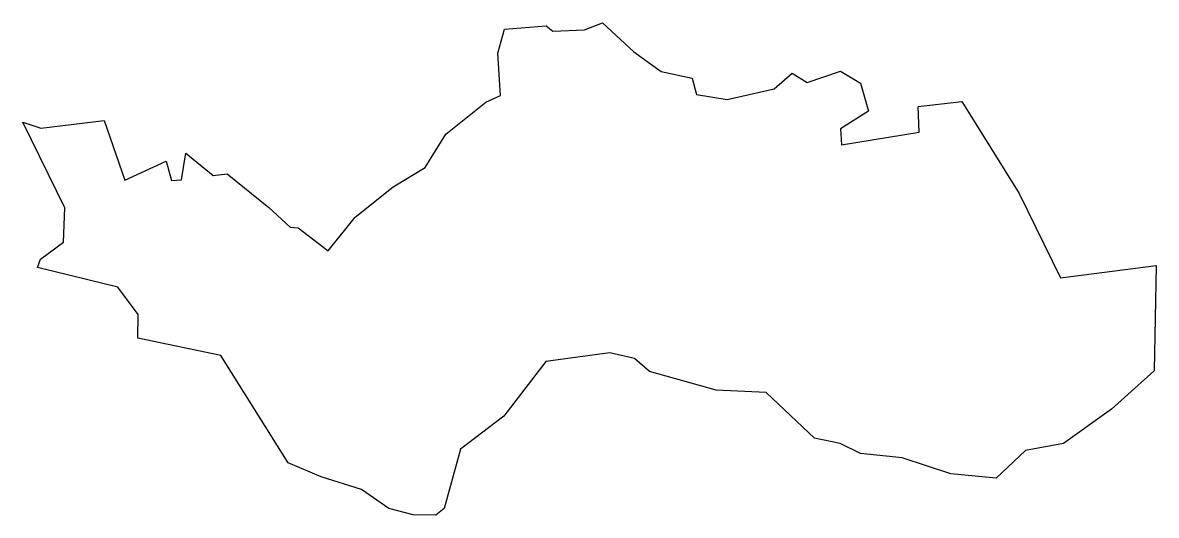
# Model space of a CAD drawing. Header units: metres. Extents: x 0 to 561379, y 0 to 4092696.
# Drawn here: x 73.3072 to 73.33497, y 16.88562 to 16.89768 of the extents above; entities outside this region: 8.
import ezdxf

# ---------------------------------------------------------------- set-up
doc = ezdxf.new("R2010")
doc.units = ezdxf.units.M
doc.header["$MEASUREMENT"] = 0
doc.layers.add('village', color=3, linetype='Continuous')
doc.layers.add('VILLAGE NAME', color=250, linetype='Continuous')
doc.styles.get("Standard").update_dxf_attribs({"font": 'calibri.ttf'})

msp = doc.modelspace()

# ---------------------------------------------------------------- linework, layer by layer
at = {"layer": 'village', "color": 4}
msp.add_polyline3d([(73.327258, 16.894689, 0), (73.329161, 16.895, 0), (73.329133, 16.895622, 0), (73.330209, 16.895747, 0), (73.331614, 16.893495, 0), (73.332625, 16.891432, 0), (73.33497, 16.891728, 0), (73.334918, 16.889153, 0), (73.333871, 16.888215, 0), (73.332693, 16.887372, 0), (73.331762, 16.887199, 0), (73.33105, 16.886522, 0), (73.329938, 16.886631, 0), (73.328743, 16.887021, 0), (73.327726, 16.887126, 0), (73.327227, 16.88737, 0), (73.326598, 16.887506, 0), (73.325413, 16.888623, 0), (73.324187, 16.888676, 0), (73.322556, 16.889134, 0), (73.322187, 16.889456, 0), (73.321583, 16.88959, 0), (73.320015, 16.889378, 0), (73.318984, 16.888044, 0), (73.317921, 16.887234, 0), (73.317527, 16.885785, 0), (73.317319, 16.885615, 0), (73.316762, 16.885624, 0), (73.316164, 16.88578, 0), (73.315502, 16.88625, 0), (73.314511, 16.886554, 0), (73.313698, 16.886897, 0), (73.312049, 16.889532, 0), (73.310016, 16.889955, 0), (73.31003, 16.890536, 0), (73.309526, 16.891203, 0), (73.307559, 16.891682, 0), (73.307637, 16.891883, 0), (73.308196, 16.892302, 0), (73.308232, 16.893145, 0), (73.307198, 16.895245, 0), (73.30764, 16.895093, 0), (73.309197, 16.895284, 0), (73.309703, 16.89382, 0), (73.310709, 16.894283, 0), (73.310841, 16.893812, 0), (73.31109, 16.893828, 0), (73.311191, 16.894479, 0), (73.311865, 16.893933, 0), (73.312205, 16.893973, 0), (73.313231, 16.893152, 0), (73.31375, 16.892668, 0), (73.313947, 16.892656, 0), (73.314682, 16.892091, 0), (73.315343, 16.892915, 0), (73.316276, 16.893661, 0), (73.31706, 16.894134, 0), (73.317563, 16.894944, 0), (73.318544, 16.895734, 0), (73.318907, 16.895896, 0), (73.318842, 16.896932, 0), (73.318999, 16.897517, 0), (73.32002, 16.8976, 0), (73.320187, 16.897469, 0), (73.320958, 16.897506, 0), (73.321401, 16.897677, 0), (73.322173, 16.896961, 0), (73.322843, 16.896482, 0), (73.323597, 16.896315, 0), (73.323708, 16.895919, 0), (73.324458, 16.895793, 0), (73.325608, 16.896054, 0), (73.326053, 16.896443, 0), (73.326416, 16.896211, 0), (73.327236, 16.896493, 0), (73.327722, 16.8962, 0), (73.327922, 16.895507, 0), (73.327233, 16.895082, 0)], close=True, dxfattribs=at)
at = {"layer": 'village', "color": 1}
msp.add_polyline3d([(73.327258, 16.894689, 0), (73.329161, 16.895, 0), (73.329133, 16.895622, 0), (73.330209, 16.895747, 0), (73.331614, 16.893495, 0), (73.332625, 16.891432, 0), (73.33497, 16.891728, 0), (73.334918, 16.889153, 0), (73.333871, 16.888215, 0), (73.332693, 16.887372, 0), (73.331762, 16.887199, 0), (73.33105, 16.886522, 0), (73.329938, 16.886631, 0), (73.328743, 16.887021, 0), (73.327726, 16.887126, 0), (73.327227, 16.88737, 0), (73.326598, 16.887506, 0), (73.325413, 16.888623, 0), (73.324187, 16.888676, 0), (73.322556, 16.889134, 0), (73.322187, 16.889456, 0), (73.321583, 16.88959, 0), (73.320015, 16.889378, 0), (73.318984, 16.888044, 0), (73.317921, 16.887234, 0), (73.317527, 16.885785, 0), (73.317319, 16.885615, 0), (73.316762, 16.885624, 0), (73.316164, 16.88578, 0), (73.315502, 16.88625, 0), (73.314511, 16.886554, 0), (73.313698, 16.886897, 0), (73.312049, 16.889532, 0), (73.310016, 16.889955, 0), (73.31003, 16.890536, 0), (73.309526, 16.891203, 0), (73.307559, 16.891682, 0), (73.307637, 16.891883, 0), (73.308196, 16.892302, 0), (73.308232, 16.893145, 0), (73.307198, 16.895245, 0), (73.30764, 16.895093, 0), (73.309197, 16.895284, 0), (73.309703, 16.89382, 0), (73.310709, 16.894283, 0), (73.310841, 16.893812, 0), (73.31109, 16.893828, 0), (73.311191, 16.894479, 0), (73.311865, 16.893933, 0), (73.312205, 16.893973, 0), (73.313231, 16.893152, 0), (73.31375, 16.892668, 0), (73.313947, 16.892656, 0), (73.314682, 16.892091, 0), (73.315343, 16.892915, 0), (73.316276, 16.893661, 0), (73.31706, 16.894134, 0), (73.317563, 16.894944, 0), (73.318544, 16.895734, 0), (73.318907, 16.895896, 0), (73.318842, 16.896932, 0), (73.318999, 16.897517, 0), (73.32002, 16.8976, 0), (73.320187, 16.897469, 0), (73.320958, 16.897506, 0), (73.321401, 16.897677, 0), (73.322173, 16.896961, 0), (73.322843, 16.896482, 0), (73.323597, 16.896315, 0), (73.323708, 16.895919, 0), (73.324458, 16.895793, 0), (73.325608, 16.896054, 0), (73.326053, 16.896443, 0), (73.326416, 16.896211, 0), (73.327236, 16.896493, 0), (73.327722, 16.8962, 0), (73.327922, 16.895507, 0), (73.327233, 16.895082, 0)], close=True, dxfattribs=at)
at = {"layer": 'village', "color": 3, "true_color": 0x00ff00}
msp.add_polyline3d([(0, 0, 0), (0, 0, 0)], dxfattribs=at)
msp.add_polyline3d([(0, 0, 0), (0, 0, 0)], dxfattribs=at)
msp.add_polyline3d([(0, 0, 0), (0, 0, 0)], dxfattribs=at)
msp.add_polyline3d([(0, 0, 0), (0, 0, 0)], dxfattribs=at)
msp.add_polyline3d([(0, 0, 0), (0, 0, 0)], dxfattribs=at)
msp.add_polyline3d([(0, 0, 0), (0, 0, 0)], dxfattribs=at)
msp.add_polyline3d([(0, 0, 0), (0, 0, 0)], dxfattribs=at)

# ---------------------------------------------------------------- texts
at = {"layer": 'VILLAGE NAME', "insert": (560771.407713, 4092695.594271), "char_height": 91.42454643, "attachment_point": 1, "rotation": 359.5442}
msp.add_mtext_dynamic_manual_height_columns('{\\fCalibri|b0|i0|c0|p34;MANDALA}', width=798.71642252, gutter_width=457.122732, heights=[0], dxfattribs=at)

doc.saveas('drawing.dxf')
